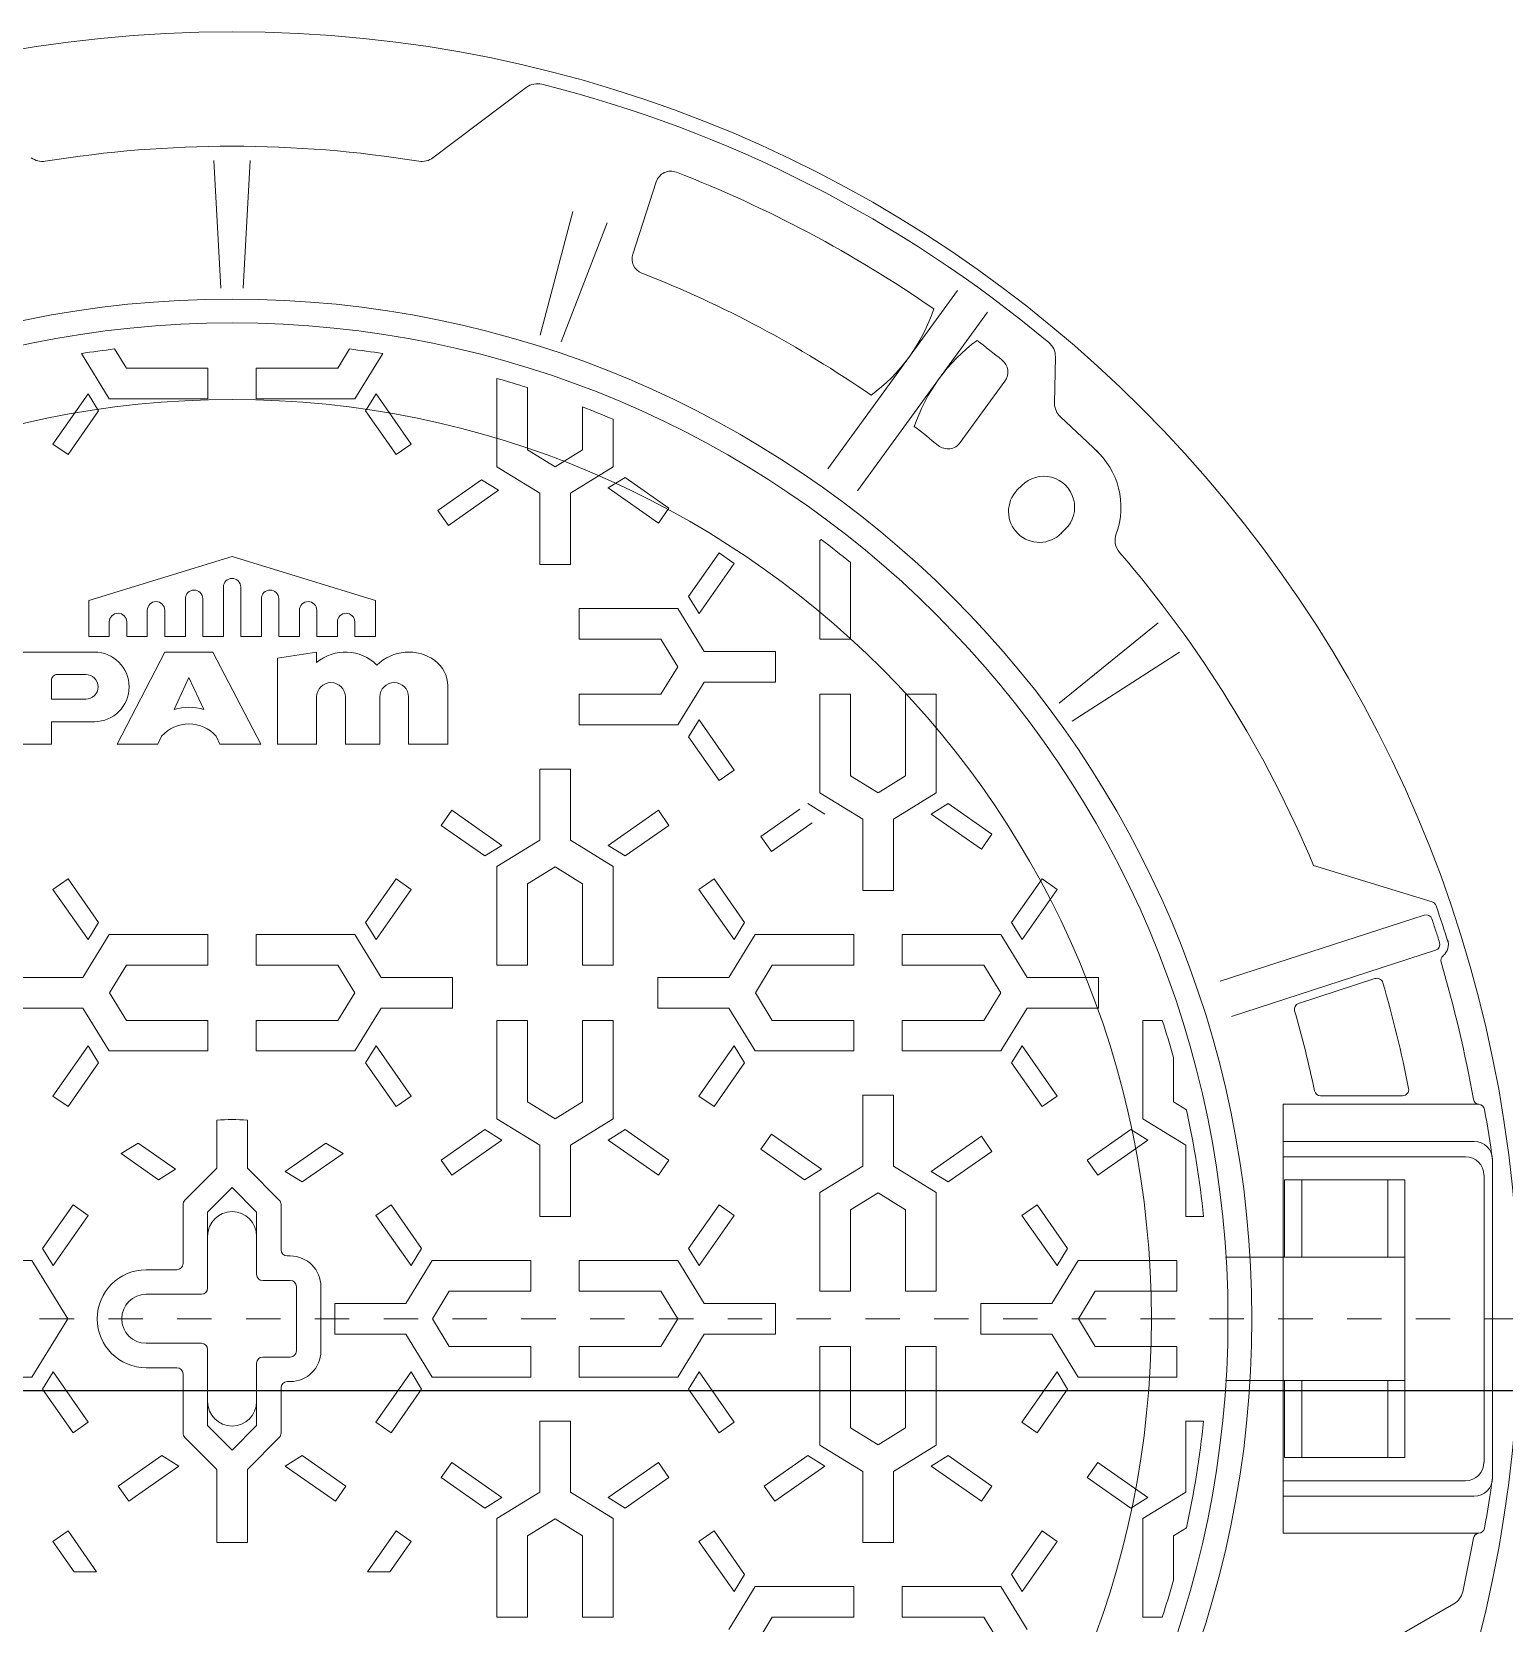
# Model space of a CAD drawing. Header units: millimetres. Extents: x 100 to 940, y 100 to 694.
# Drawn here: x 301.705 to 305.984, y 499.737 to 504.362 of the extents above; entities that cross this region are included whole.
import ezdxf

# ---------------------------------------------------------------- set-up
doc = ezdxf.new("R2010")
doc.units = ezdxf.units.MM
doc.linetypes.add('SGC_DASHDOT', pattern=[1, 0.5, -0.25, 0, -0.25])
doc.layers.add('SGC-Conexoes (Linhas Externas)', color=6, linetype='Continuous', lineweight=9)
doc.layers.add('SGC-EIXOS', color=9, linetype='SGC_DASHDOT', lineweight=9)

# ---------------------------------------------------------------- blocks, each defined once
blk = doc.blocks.new('BB-1-LC01-N0-D0-S0', base_point=(-177731.04, -35526.77))
at = {"layer": 'SGC-Conexoes (Linhas Externas)'}
for p, q in [((-177665.47, -35147.85), (-177635.02, -35124.91)), ((-177734.68, -35190.38), (-177736.97, -35148.79)), ((-177734.68, -35190.38), (-177736.97, -35148.79)), ((-177727.4, -35190.38), (-177725.1, -35148.79)), ((-177727.4, -35190.38), (-177725.1, -35148.79)), ((-177600.26, -35179.3), (-177592.6, -35155.71)), ((-177630.55, -35205.72), (-177619.88, -35165.46)), ((-177623.63, -35207.97), (-177608.59, -35169.12)), ((-177494.32, -35191.15), (-177536.67, -35249.44)), ((-177484.54, -35198.25), (-177526.89, -35256.54)), ((-177769.41, -35210.27), (-177765.54, -35216.57)), ((-177692.67, -35210.27), (-177696.54, -35216.57)), ((-177780.22, -35211.77), (-177771.13, -35226.57)), ((-177681.85, -35211.77), (-177690.94, -35226.57)), ((-177462.63, -35227.94), (-177462.36, -35212.88)), ((-177738.94, -35216.57), (-177765.54, -35216.57)), ((-177738.94, -35226.57), (-177738.94, -35216.57)), ((-177738.94, -35216.57), (-177738.94, -35218.07)), ((-177723.14, -35216.57), (-177696.54, -35216.57)), ((-177723.14, -35226.57), (-177723.14, -35216.57)), ((-177723.14, -35216.57), (-177723.14, -35218.07)), ((-177644.64, -35219.88), (-177644.64, -35248.76)), ((-177493.4, -35240.8), (-177478.82, -35220.74)), ((-177778.01, -35224.92), (-177789.48, -35241.3)), ((-177778.01, -35224.92), (-177774.58, -35230.49)), ((-177738.94, -35226.57), (-177738.94, -35221.57)), ((-177738.94, -35226.57), (-177738.94, -35225.07)), ((-177723.14, -35226.57), (-177723.14, -35221.57)), ((-177723.14, -35226.57), (-177723.14, -35225.07)), ((-177684.06, -35224.92), (-177687.49, -35230.49)), ((-177684.06, -35224.92), (-177672.59, -35241.3)), ((-177634.64, -35222.88), (-177634.64, -35243.17)), ((-177774.58, -35230.49), (-177784.56, -35244.74)), ((-177738.94, -35226.57), (-177771.13, -35226.57)), ((-177738.94, -35226.57), (-177738.94, -35226.57)), ((-177723.14, -35226.57), (-177690.94, -35226.57)), ((-177723.14, -35226.57), (-177723.14, -35226.57)), ((-177687.49, -35230.49), (-177677.51, -35244.74)), ((-177616.64, -35229.18), (-177616.64, -35241.26)), ((-177616.64, -35229.18), (-177616.64, -35243.17)), ((-177606.64, -35233.22), (-177606.64, -35248.76)), ((-177448.35, -35244.08), (-177460.72, -35232.45)), ((-177789.48, -35241.3), (-177784.56, -35244.74)), ((-177672.59, -35241.3), (-177677.51, -35244.74)), ((-177625.64, -35248.7), (-177634.64, -35243.17)), ((-177625.64, -35248.7), (-177616.64, -35243.17)), ((-177630.64, -35257.36), (-177644.64, -35248.76)), ((-177620.64, -35257.36), (-177606.64, -35248.76)), ((-177649.64, -35252.97), (-177663.89, -35262.94)), ((-177644.07, -35256.39), (-177660.45, -35267.86)), ((-177644.07, -35256.39), (-177649.64, -35252.97)), ((-177644.07, -35256.39), (-177649.64, -35252.97)), ((-177608.28, -35255.64), (-177602.71, -35252.21)), ((-177608.28, -35255.64), (-177591.9, -35267.11)), ((-177602.71, -35252.21), (-177588.46, -35262.19)), ((-177474.79, -35256.28), (-177473.37, -35254.86)), ((-177630.64, -35280.57), (-177630.64, -35257.36)), ((-177620.64, -35280.57), (-177620.64, -35257.36)), ((-177591.9, -35267.11), (-177588.46, -35262.19)), ((-177663.89, -35262.94), (-177660.45, -35267.86)), ((-177538.74, -35272.47), (-177539.24, -35272.77)), ((-177460.55, -35270.52), (-177459.13, -35269.1)), ((-177582.09, -35291.04), (-177572.11, -35276.79)), ((-177567.19, -35280.23), (-177572.11, -35276.79)), ((-177539.24, -35304.97), (-177539.24, -35272.77)), ((-177630.64, -35280.57), (-177620.64, -35280.57)), ((-177625.64, -35280.57), (-177630.64, -35280.57)), ((-177625.64, -35280.57), (-177620.64, -35280.57)), ((-177620.64, -35280.57), (-177622.14, -35280.57)), ((-177620.64, -35280.57), (-177622.14, -35280.57)), ((-177578.66, -35296.61), (-177567.19, -35280.23)), ((-177529.24, -35304.97), (-177529.24, -35279.95)), ((-177529.24, -35304.97), (-177529.24, -35280.27)), ((-177578.66, -35296.61), (-177582.09, -35291.04)), ((-177617.74, -35294.97), (-177585.54, -35294.97)), ((-177617.74, -35304.97), (-177617.74, -35294.97)), ((-177617.74, -35299.97), (-177617.74, -35296.47)), ((-177576.94, -35308.97), (-177585.54, -35294.97)), ((-177617.74, -35299.97), (-177617.74, -35300.55)), ((-177617.74, -35299.97), (-177617.74, -35300.55)), ((-177617.74, -35299.97), (-177617.74, -35300.55)), ((-177461.17, -35325.9), (-177428.87, -35299.6)), ((-177617.74, -35304.97), (-177591.14, -35304.97)), ((-177609.32, -35304.97), (-177593.04, -35304.97)), ((-177585.61, -35313.97), (-177591.14, -35304.97)), ((-177553.74, -35308.97), (-177576.94, -35308.97)), ((-177553.74, -35318.97), (-177553.74, -35308.97)), ((-177553.74, -35313.97), (-177553.74, -35308.97)), ((-177553.74, -35308.97), (-177553.74, -35310.47)), ((-177553.74, -35308.97), (-177553.74, -35310.47)), ((-177529.24, -35304.97), (-177539.24, -35304.97)), ((-177539.24, -35304.97), (-177539.24, -35304.97)), ((-177539.24, -35304.97), (-177539.24, -35304.97)), ((-177539.24, -35304.97), (-177537.74, -35304.97)), ((-177534.24, -35304.97), (-177537.74, -35304.97)), ((-177534.24, -35304.97), (-177529.24, -35304.97)), ((-177534.24, -35304.97), (-177531.74, -35304.97)), ((-177534.24, -35304.97), (-177530.74, -35304.97)), ((-177529.24, -35304.97), (-177531.74, -35304.97)), ((-177529.24, -35304.97), (-177530.49, -35304.97)), ((-177585.61, -35313.97), (-177591.14, -35322.97)), ((-177553.74, -35313.97), (-177553.74, -35318.97)), ((-177456.89, -35331.79), (-177421.9, -35309.2)), ((-177576.94, -35318.97), (-177585.54, -35332.97)), ((-177553.74, -35318.97), (-177576.94, -35318.97)), ((-177553.74, -35318.97), (-177553.74, -35317.47)), ((-177553.74, -35318.97), (-177553.74, -35318.97)), ((-177617.74, -35322.97), (-177591.14, -35322.97)), ((-177617.74, -35322.97), (-177617.74, -35332.97)), ((-177617.74, -35325.26), (-177617.74, -35322.97)), ((-177539.24, -35322.97), (-177539.24, -35355.16)), ((-177539.24, -35322.97), (-177529.24, -35322.97)), ((-177539.24, -35322.97), (-177534.24, -35322.97)), ((-177539.24, -35322.97), (-177539.24, -35322.97)), ((-177539.24, -35322.97), (-177537.74, -35322.97)), ((-177529.24, -35322.97), (-177530.74, -35322.97)), ((-177529.24, -35322.97), (-177529.24, -35349.57)), ((-177511.24, -35322.97), (-177511.24, -35349.57)), ((-177511.24, -35322.97), (-177511.24, -35347.66)), ((-177511.24, -35322.97), (-177509.99, -35322.97)), ((-177511.24, -35322.97), (-177508.74, -35322.97)), ((-177506.24, -35322.97), (-177511.24, -35322.97)), ((-177511.24, -35322.97), (-177501.24, -35322.97)), ((-177506.24, -35322.97), (-177509.74, -35322.97)), ((-177506.24, -35322.97), (-177508.74, -35322.97)), ((-177506.24, -35322.97), (-177502.74, -35322.97)), ((-177501.24, -35322.97), (-177502.74, -35322.97)), ((-177501.24, -35322.97), (-177501.24, -35355.16)), ((-177501.24, -35322.97), (-177501.24, -35322.97)), ((-177501.24, -35322.97), (-177501.24, -35322.97)), ((-177617.74, -35332.97), (-177585.54, -35332.97)), ((-177578.66, -35331.32), (-177582.09, -35336.89)), ((-177578.66, -35331.32), (-177567.19, -35347.7)), ((-177582.09, -35336.89), (-177572.11, -35351.14)), ((-177630.64, -35347.37), (-177630.64, -35370.57)), ((-177630.64, -35347.37), (-177629.14, -35347.37)), ((-177630.64, -35347.37), (-177629.14, -35347.37)), ((-177625.64, -35347.37), (-177630.64, -35347.37)), ((-177620.64, -35347.37), (-177630.64, -35347.37)), ((-177625.64, -35347.37), (-177620.64, -35347.37)), ((-177620.64, -35347.37), (-177622.14, -35347.37)), ((-177620.64, -35347.37), (-177620.64, -35370.57)), ((-177620.64, -35347.37), (-177620.64, -35347.37)), ((-177567.19, -35347.7), (-177572.11, -35351.14)), ((-177520.24, -35355.1), (-177529.24, -35349.57)), ((-177520.24, -35355.1), (-177511.24, -35349.57)), ((-177525.24, -35363.76), (-177539.24, -35355.16)), ((-177515.24, -35363.76), (-177501.24, -35355.16)), ((-177659.37, -35360.82), (-177662.81, -35365.74)), ((-177642.99, -35372.29), (-177659.37, -35360.82)), ((-177608.28, -35372.29), (-177591.9, -35360.82)), ((-177591.9, -35360.82), (-177588.46, -35365.74)), ((-177545.75, -35360.42), (-177558.49, -35369.34)), ((-177537.59, -35362.04), (-177543.16, -35358.61)), ((-177502.88, -35362.04), (-177497.31, -35358.61)), ((-177497.31, -35358.61), (-177483.06, -35368.59)), ((-177648.56, -35375.72), (-177662.81, -35365.74)), ((-177602.71, -35375.72), (-177588.46, -35365.74)), ((-177541.77, -35364.96), (-177555.05, -35374.26)), ((-177525.24, -35386.97), (-177525.24, -35363.76)), ((-177515.24, -35386.97), (-177515.24, -35363.76)), ((-177502.88, -35362.04), (-177486.5, -35373.51)), ((-177630.64, -35370.57), (-177644.64, -35379.17)), ((-177620.64, -35370.57), (-177606.64, -35379.17)), ((-177555.05, -35374.26), (-177558.49, -35369.34)), ((-177486.5, -35373.51), (-177483.06, -35368.59)), ((-177642.99, -35372.29), (-177648.56, -35375.72)), ((-177608.28, -35372.29), (-177602.71, -35375.72)), ((-177644.64, -35411.37), (-177644.64, -35379.17)), ((-177625.64, -35379.24), (-177634.64, -35384.77)), ((-177625.64, -35379.24), (-177616.64, -35384.77)), ((-177606.64, -35411.37), (-177606.64, -35379.17)), ((-177339.46, -35390.7), (-177378.11, -35378.89)), ((-177789.48, -35386.63), (-177784.56, -35383.19)), ((-177778.01, -35403.01), (-177789.48, -35386.63)), ((-177774.58, -35397.44), (-177784.56, -35383.19)), ((-177687.49, -35397.44), (-177677.51, -35383.19)), ((-177684.06, -35403.01), (-177672.59, -35386.63)), ((-177672.59, -35386.63), (-177677.51, -35383.19)), ((-177634.64, -35411.37), (-177634.64, -35384.77)), ((-177634.64, -35411.37), (-177634.64, -35386.67)), ((-177616.64, -35411.37), (-177616.64, -35384.77)), ((-177578.68, -35386.63), (-177573.76, -35383.19)), ((-177567.21, -35403.01), (-177578.68, -35386.63)), ((-177563.78, -35397.44), (-177573.76, -35383.19)), ((-177525.24, -35386.97), (-177515.24, -35386.97)), ((-177520.24, -35386.97), (-177515.24, -35386.97)), ((-177515.24, -35386.97), (-177516.74, -35386.97)), ((-177515.24, -35386.97), (-177516.74, -35386.97)), ((-177476.69, -35397.44), (-177466.71, -35383.19)), ((-177473.26, -35403.01), (-177461.79, -35386.63)), ((-177461.79, -35386.63), (-177466.71, -35383.19)), ((-177342.04, -35395), (-177408.58, -35416.62)), ((-177779.73, -35415.37), (-177771.13, -35401.37)), ((-177778.01, -35403.01), (-177774.58, -35397.44)), ((-177738.94, -35401.37), (-177771.13, -35401.37)), ((-177738.94, -35411.37), (-177738.94, -35401.37)), ((-177738.94, -35401.37), (-177738.94, -35401.37)), ((-177738.94, -35401.37), (-177738.94, -35401.37)), ((-177738.94, -35401.37), (-177738.94, -35402.87)), ((-177723.14, -35401.37), (-177690.94, -35401.37)), ((-177723.14, -35401.37), (-177723.14, -35402.87)), ((-177723.14, -35401.37), (-177723.14, -35401.37)), ((-177723.14, -35401.37), (-177723.14, -35401.37)), ((-177723.14, -35411.37), (-177723.14, -35401.37)), ((-177682.34, -35415.37), (-177690.94, -35401.37)), ((-177684.06, -35403.01), (-177687.49, -35397.44)), ((-177568.93, -35415.37), (-177560.33, -35401.37)), ((-177567.21, -35403.01), (-177563.78, -35397.44)), ((-177528.14, -35401.37), (-177560.33, -35401.37)), ((-177528.14, -35411.37), (-177528.14, -35401.37)), ((-177528.14, -35401.37), (-177528.14, -35401.37)), ((-177528.14, -35401.37), (-177528.14, -35401.37)), ((-177528.14, -35401.37), (-177528.14, -35402.87)), ((-177512.34, -35401.37), (-177480.14, -35401.37)), ((-177512.34, -35401.37), (-177512.34, -35402.87)), ((-177512.34, -35401.37), (-177512.34, -35401.37)), ((-177512.34, -35401.37), (-177512.34, -35401.37)), ((-177512.34, -35411.37), (-177512.34, -35401.37)), ((-177471.54, -35415.37), (-177480.14, -35401.37)), ((-177473.26, -35403.01), (-177476.69, -35397.44)), ((-177738.94, -35406.37), (-177738.94, -35402.87)), ((-177738.94, -35406.37), (-177738.94, -35409.87)), ((-177738.94, -35406.37), (-177738.94, -35408.87)), ((-177738.94, -35406.37), (-177738.94, -35411.37)), ((-177723.14, -35406.37), (-177723.14, -35402.87)), ((-177723.14, -35406.37), (-177723.14, -35411.37)), ((-177723.14, -35406.37), (-177723.14, -35408.87)), ((-177723.14, -35406.37), (-177723.14, -35409.87)), ((-177528.14, -35406.37), (-177528.14, -35402.87)), ((-177528.14, -35406.37), (-177528.14, -35407.31)), ((-177528.14, -35406.37), (-177528.14, -35407.31)), ((-177528.14, -35406.37), (-177528.14, -35407.31)), ((-177512.34, -35406.37), (-177512.34, -35402.87)), ((-177512.34, -35406.37), (-177512.34, -35411.37)), ((-177512.34, -35406.37), (-177512.34, -35408.87)), ((-177512.34, -35406.37), (-177512.34, -35409.87)), ((-177338.3, -35406.49), (-177404.95, -35428.14)), ((-177771.07, -35420.37), (-177765.54, -35411.37)), ((-177738.94, -35411.37), (-177765.54, -35411.37)), ((-177738.94, -35411.37), (-177763.63, -35411.37)), ((-177738.94, -35411.37), (-177738.94, -35408.87)), ((-177738.94, -35411.37), (-177738.94, -35410.12)), ((-177723.14, -35411.37), (-177723.14, -35408.87)), ((-177723.14, -35411.37), (-177723.14, -35410.12)), ((-177723.14, -35411.37), (-177698.44, -35411.37)), ((-177723.14, -35411.37), (-177696.54, -35411.37)), ((-177691.01, -35420.37), (-177696.54, -35411.37)), ((-177634.64, -35411.37), (-177644.64, -35411.37)), ((-177644.64, -35411.37), (-177644.64, -35411.37)), ((-177644.64, -35411.37), (-177644.64, -35411.37)), ((-177644.64, -35411.37), (-177643.14, -35411.37)), ((-177639.64, -35411.37), (-177643.14, -35411.37)), ((-177639.64, -35411.37), (-177634.64, -35411.37)), ((-177639.64, -35411.37), (-177637.14, -35411.37)), ((-177639.64, -35411.37), (-177636.14, -35411.37)), ((-177634.64, -35411.37), (-177637.14, -35411.37)), ((-177634.64, -35411.37), (-177635.89, -35411.37)), ((-177606.64, -35411.37), (-177616.64, -35411.37)), ((-177616.64, -35411.37), (-177615.14, -35411.37)), ((-177606.64, -35411.37), (-177611.64, -35411.37)), ((-177560.27, -35420.37), (-177554.74, -35411.37)), ((-177535.16, -35411.37), (-177554.74, -35411.37)), ((-177528.14, -35411.37), (-177552.83, -35411.37)), ((-177512.34, -35411.37), (-177512.34, -35408.87)), ((-177512.34, -35411.37), (-177512.34, -35410.12)), ((-177512.34, -35411.37), (-177485.74, -35411.37)), ((-177512.34, -35411.37), (-177487.64, -35411.37)), ((-177480.21, -35420.37), (-177485.74, -35411.37)), ((-177802.94, -35415.37), (-177779.73, -35415.37)), ((-177659.14, -35415.37), (-177682.34, -35415.37)), ((-177659.14, -35415.37), (-177659.14, -35416.87)), ((-177659.14, -35415.37), (-177659.14, -35416.87)), ((-177659.14, -35420.37), (-177659.14, -35415.37)), ((-177592.14, -35415.37), (-177568.93, -35415.37)), ((-177592.14, -35420.37), (-177592.14, -35415.37)), ((-177592.14, -35415.37), (-177592.14, -35416.87)), ((-177592.14, -35415.37), (-177592.14, -35416.87)), ((-177448.34, -35415.37), (-177471.54, -35415.37)), ((-177448.34, -35415.37), (-177448.34, -35416.87)), ((-177448.34, -35415.37), (-177448.34, -35416.87)), ((-177448.34, -35420.37), (-177448.34, -35415.37)), ((-177382.98, -35423.84), (-177358.07, -35415.75)), ((-177771.07, -35420.37), (-177765.54, -35429.37)), ((-177691.01, -35420.37), (-177696.54, -35429.37)), ((-177659.14, -35420.37), (-177659.14, -35425.37)), ((-177592.14, -35420.37), (-177592.14, -35425.37)), ((-177560.27, -35420.37), (-177554.74, -35429.37)), ((-177480.21, -35420.37), (-177485.74, -35429.37)), ((-177448.34, -35420.37), (-177448.34, -35425.37)), ((-177802.94, -35425.37), (-177779.73, -35425.37)), ((-177779.73, -35425.37), (-177771.13, -35439.37)), ((-177682.34, -35425.37), (-177690.94, -35439.37)), ((-177659.14, -35425.37), (-177682.34, -35425.37)), ((-177659.14, -35425.37), (-177659.14, -35423.87)), ((-177659.14, -35425.37), (-177659.14, -35425.37)), ((-177592.14, -35425.37), (-177592.14, -35423.87)), ((-177592.14, -35425.37), (-177568.93, -35425.37)), ((-177592.14, -35425.37), (-177592.14, -35425.37)), ((-177568.93, -35425.37), (-177560.33, -35439.37)), ((-177471.54, -35425.37), (-177480.14, -35439.37)), ((-177448.34, -35425.37), (-177471.54, -35425.37)), ((-177448.34, -35425.37), (-177448.34, -35423.87)), ((-177448.34, -35425.37), (-177448.34, -35425.37)), ((-177738.94, -35429.37), (-177765.54, -35429.37)), ((-177738.94, -35429.37), (-177738.94, -35430.87)), ((-177738.94, -35439.37), (-177738.94, -35429.37)), ((-177723.14, -35429.37), (-177696.54, -35429.37)), ((-177723.14, -35439.37), (-177723.14, -35429.37)), ((-177723.14, -35429.37), (-177723.14, -35430.87)), ((-177644.64, -35429.37), (-177644.64, -35461.56)), ((-177634.64, -35429.37), (-177644.64, -35429.37)), ((-177644.64, -35429.37), (-177644.64, -35429.37)), ((-177644.64, -35429.37), (-177644.64, -35429.37)), ((-177644.64, -35429.37), (-177643.14, -35429.37)), ((-177639.64, -35429.37), (-177643.14, -35429.37)), ((-177639.64, -35429.37), (-177634.64, -35429.37)), ((-177639.64, -35429.37), (-177637.14, -35429.37)), ((-177639.64, -35429.37), (-177636.14, -35429.37)), ((-177634.64, -35429.37), (-177637.14, -35429.37)), ((-177634.64, -35429.37), (-177635.89, -35429.37)), ((-177634.64, -35429.37), (-177634.64, -35454.06)), ((-177634.64, -35429.37), (-177634.64, -35455.97)), ((-177616.64, -35429.37), (-177616.64, -35455.97)), ((-177606.64, -35429.37), (-177616.64, -35429.37)), ((-177616.64, -35429.37), (-177615.14, -35429.37)), ((-177606.64, -35429.37), (-177611.64, -35429.37)), ((-177606.64, -35429.37), (-177608.14, -35429.37)), ((-177606.64, -35429.37), (-177606.64, -35461.56)), ((-177606.64, -35429.37), (-177606.64, -35429.37)), ((-177528.14, -35429.37), (-177554.74, -35429.37)), ((-177528.14, -35439.37), (-177528.14, -35429.37)), ((-177528.14, -35429.37), (-177528.14, -35430.87)), ((-177512.34, -35429.37), (-177485.74, -35429.37)), ((-177512.34, -35429.37), (-177512.34, -35430.87)), ((-177512.34, -35439.37), (-177512.34, -35429.37)), ((-177433.84, -35429.37), (-177433.84, -35461.56)), ((-177433.84, -35429.37), (-177428.84, -35429.37)), ((-177433.84, -35429.37), (-177432.34, -35429.37)), ((-177433.84, -35429.37), (-177433.84, -35429.37)), ((-177433.84, -35429.37), (-177427.46, -35429.37)), ((-177778.01, -35437.72), (-177789.48, -35454.1)), ((-177778.01, -35437.72), (-177774.58, -35443.29)), ((-177738.94, -35439.37), (-177738.94, -35434.37)), ((-177738.94, -35439.37), (-177738.94, -35437.87)), ((-177723.14, -35439.37), (-177723.14, -35434.37)), ((-177723.14, -35439.37), (-177723.14, -35437.87)), ((-177684.06, -35437.72), (-177687.49, -35443.29)), ((-177684.06, -35437.72), (-177672.59, -35454.1)), ((-177567.21, -35437.72), (-177578.68, -35454.1)), ((-177567.21, -35437.72), (-177563.78, -35443.29)), ((-177528.14, -35439.37), (-177528.14, -35434.37)), ((-177528.14, -35439.37), (-177528.14, -35437.87)), ((-177512.34, -35439.37), (-177512.34, -35434.37)), ((-177512.34, -35439.37), (-177512.34, -35437.87)), ((-177473.26, -35437.72), (-177476.69, -35443.29)), ((-177473.26, -35437.72), (-177461.79, -35454.1)), ((-177774.58, -35443.29), (-177784.56, -35457.54)), ((-177738.94, -35439.37), (-177771.13, -35439.37)), ((-177738.94, -35439.37), (-177738.94, -35439.37)), ((-177723.14, -35439.37), (-177690.94, -35439.37)), ((-177723.14, -35439.37), (-177723.14, -35439.37)), ((-177687.49, -35443.29), (-177677.51, -35457.54)), ((-177563.78, -35443.29), (-177573.76, -35457.54)), ((-177528.14, -35439.37), (-177560.33, -35439.37)), ((-177528.14, -35439.37), (-177528.14, -35439.37)), ((-177512.34, -35439.37), (-177480.14, -35439.37)), ((-177512.34, -35439.37), (-177512.34, -35439.37)), ((-177476.69, -35443.29), (-177466.71, -35457.54)), ((-177423.84, -35441.5), (-177423.84, -35455.97)), ((-177789.48, -35454.1), (-177784.56, -35457.54)), ((-177672.59, -35454.1), (-177677.51, -35457.54)), ((-177578.68, -35454.1), (-177573.76, -35457.54)), ((-177525.24, -35453.77), (-177525.24, -35476.97)), ((-177520.24, -35453.77), (-177525.24, -35453.77)), ((-177525.24, -35453.77), (-177515.24, -35453.77)), ((-177520.24, -35453.77), (-177515.24, -35453.77)), ((-177515.24, -35453.77), (-177516.74, -35453.77)), ((-177515.24, -35453.77), (-177516.74, -35453.77)), ((-177515.24, -35453.77), (-177515.24, -35476.97)), ((-177461.79, -35454.1), (-177466.71, -35457.54)), ((-177375.81, -35453.99), (-177349.09, -35453.99)), ((-177625.64, -35461.5), (-177634.64, -35455.97)), ((-177625.64, -35461.5), (-177616.64, -35455.97)), ((-177419.6, -35458.57), (-177423.84, -35455.97)), ((-177388.09, -35456.78), (-177324.22, -35456.78)), ((-177388.09, -35596.75), (-177388.09, -35456.78)), ((-177736.04, -35461.96), (-177736.04, -35477.62)), ((-177726.04, -35461.96), (-177726.04, -35477.62)), ((-177630.64, -35470.16), (-177644.64, -35461.56)), ((-177620.64, -35470.16), (-177606.64, -35461.56)), ((-177419.84, -35470.16), (-177433.84, -35461.56)), ((-177767.27, -35472.8), (-177761.64, -35469.42)), ((-177749.47, -35477.94), (-177761.64, -35469.42)), ((-177713.68, -35478.69), (-177700.44, -35469.42)), ((-177700.44, -35469.42), (-177694.8, -35472.8)), ((-177648.56, -35465.01), (-177662.81, -35474.99)), ((-177642.99, -35468.44), (-177659.37, -35479.91)), ((-177642.99, -35468.44), (-177648.56, -35465.01)), ((-177608.28, -35468.44), (-177602.71, -35465.01)), ((-177608.28, -35468.44), (-177591.9, -35479.91)), ((-177602.71, -35465.01), (-177588.46, -35474.99)), ((-177555.05, -35466.47), (-177558.49, -35471.39)), ((-177538.67, -35477.94), (-177555.05, -35466.47)), ((-177502.88, -35478.69), (-177486.5, -35467.22)), ((-177486.5, -35467.22), (-177483.06, -35472.14)), ((-177437.76, -35465.01), (-177452.01, -35474.99)), ((-177432.19, -35468.44), (-177448.57, -35479.91)), ((-177432.19, -35468.44), (-177437.76, -35465.01)), ((-177388.09, -35468.86), (-177325.75, -35468.86)), ((-177755.04, -35481.37), (-177767.27, -35472.8)), ((-177708.11, -35482.12), (-177694.8, -35472.8)), ((-177659.37, -35479.91), (-177662.81, -35474.99)), ((-177630.64, -35493.37), (-177630.64, -35470.16)), ((-177620.64, -35493.37), (-177620.64, -35470.16)), ((-177591.9, -35479.91), (-177588.46, -35474.99)), ((-177544.24, -35481.37), (-177558.49, -35471.39)), ((-177497.31, -35482.12), (-177483.06, -35472.14)), ((-177448.57, -35479.91), (-177452.01, -35474.99)), ((-177419.84, -35493.37), (-177419.84, -35470.16)), ((-177388.09, -35473.9), (-177328.54, -35473.9)), ((-177319.7, -35474.91), (-177319.7, -35526.77)), ((-177749.47, -35477.94), (-177755.04, -35481.37)), ((-177749.47, -35477.94), (-177755.04, -35481.37)), ((-177713.68, -35478.69), (-177708.11, -35482.12)), ((-177538.67, -35477.94), (-177544.24, -35481.37)), ((-177538.67, -35477.94), (-177544.24, -35481.37)), ((-177525.24, -35476.97), (-177539.24, -35485.57)), ((-177515.24, -35476.97), (-177501.24, -35485.57)), ((-177502.88, -35478.69), (-177497.31, -35482.12)), ((-177322.49, -35479.94), (-177322.49, -35526.77)), ((-177539.24, -35517.77), (-177539.24, -35485.57)), ((-177520.24, -35485.64), (-177529.24, -35491.17)), ((-177520.24, -35485.64), (-177511.24, -35491.17)), ((-177501.24, -35517.77), (-177501.24, -35485.57)), ((-177387.57, -35481.45), (-177387.57, -35506.63)), ((-177387.57, -35481.45), (-177348.29, -35481.45)), ((-177381.98, -35481.45), (-177381.98, -35506.63)), ((-177353.88, -35481.45), (-177353.88, -35506.63)), ((-177348.29, -35481.45), (-177348.29, -35526.77)), ((-177792.89, -35503.84), (-177782.91, -35489.59)), ((-177777.99, -35493.03), (-177782.91, -35489.59)), ((-177684.08, -35493.03), (-177679.16, -35489.59)), ((-177669.18, -35503.84), (-177679.16, -35489.59)), ((-177582.09, -35503.84), (-177572.11, -35489.59)), ((-177567.19, -35493.03), (-177572.11, -35489.59)), ((-177473.28, -35493.03), (-177468.36, -35489.59)), ((-177458.38, -35503.84), (-177468.36, -35489.59)), ((-177789.46, -35509.41), (-177777.99, -35493.03)), ((-177672.61, -35509.41), (-177684.08, -35493.03)), ((-177630.64, -35493.37), (-177629.14, -35493.37)), ((-177630.64, -35493.37), (-177629.14, -35493.37)), ((-177620.64, -35493.37), (-177630.64, -35493.37)), ((-177625.64, -35493.37), (-177630.64, -35493.37)), ((-177625.64, -35493.37), (-177620.64, -35493.37)), ((-177620.64, -35493.37), (-177622.14, -35493.37)), ((-177620.64, -35493.37), (-177620.64, -35493.37)), ((-177578.66, -35509.41), (-177567.19, -35493.03)), ((-177529.24, -35517.77), (-177529.24, -35491.17)), ((-177511.24, -35517.77), (-177511.24, -35491.17)), ((-177511.24, -35517.77), (-177511.24, -35493.07)), ((-177461.81, -35509.41), (-177473.28, -35493.03)), ((-177419.84, -35493.37), (-177418.34, -35493.37)), ((-177419.84, -35493.37), (-177419.84, -35493.37)), ((-177414.84, -35493.37), (-177419.84, -35493.37)), ((-177419.84, -35493.37), (-177413.98, -35493.37)), ((-177414.84, -35493.37), (-177413.98, -35493.37)), ((-177789.46, -35509.41), (-177792.89, -35503.84)), ((-177672.61, -35509.41), (-177669.18, -35503.84)), ((-177578.66, -35509.41), (-177582.09, -35503.84)), ((-177461.81, -35509.41), (-177458.38, -35503.84)), ((-177828.54, -35507.77), (-177796.34, -35507.77)), ((-177784.67, -35526.77), (-177796.34, -35507.77)), ((-177674.33, -35521.77), (-177665.73, -35507.77)), ((-177633.54, -35507.77), (-177665.73, -35507.77)), ((-177633.54, -35517.77), (-177633.54, -35507.77)), ((-177633.54, -35507.77), (-177633.54, -35507.77)), ((-177633.54, -35507.77), (-177633.54, -35507.77)), ((-177633.54, -35507.77), (-177633.54, -35509.27)), ((-177633.54, -35512.77), (-177633.54, -35509.27)), ((-177617.74, -35507.77), (-177585.54, -35507.77)), ((-177617.74, -35507.77), (-177617.74, -35507.77)), ((-177617.74, -35507.77), (-177617.74, -35512.77)), ((-177617.74, -35507.77), (-177617.74, -35509.27)), ((-177617.74, -35507.77), (-177617.74, -35517.77)), ((-177576.94, -35521.77), (-177585.54, -35507.77)), ((-177463.53, -35521.77), (-177454.93, -35507.77)), ((-177422.74, -35507.77), (-177454.93, -35507.77)), ((-177422.74, -35507.77), (-177422.74, -35509.27)), ((-177422.74, -35507.77), (-177422.74, -35507.77)), ((-177422.74, -35507.77), (-177422.74, -35507.77)), ((-177422.74, -35517.77), (-177422.74, -35507.77)), ((-177422.74, -35512.77), (-177422.74, -35509.27)), ((-177406.9, -35506.63), (-177348.29, -35506.63)), ((-177633.54, -35512.77), (-177633.54, -35516.27)), ((-177633.54, -35512.77), (-177633.54, -35515.27)), ((-177633.54, -35512.77), (-177633.54, -35517.77)), ((-177633.54, -35517.77), (-177633.54, -35515.27)), ((-177633.54, -35517.77), (-177633.54, -35516.52)), ((-177617.74, -35517.77), (-177617.74, -35516.27)), ((-177422.74, -35512.77), (-177422.74, -35517.77)), ((-177422.74, -35512.77), (-177422.74, -35515.27)), ((-177422.74, -35512.77), (-177422.74, -35516.27)), ((-177422.74, -35517.77), (-177422.74, -35515.27)), ((-177422.74, -35517.77), (-177422.74, -35516.52)), ((-177697.54, -35521.77), (-177674.33, -35521.77)), ((-177697.54, -35531.77), (-177697.54, -35521.77)), ((-177697.54, -35526.77), (-177697.54, -35521.77)), ((-177697.54, -35521.77), (-177697.54, -35523.27)), ((-177697.54, -35521.77), (-177697.54, -35523.27)), ((-177665.67, -35526.77), (-177660.14, -35517.77)), ((-177633.54, -35517.77), (-177660.14, -35517.77)), ((-177633.54, -35517.77), (-177658.23, -35517.77)), ((-177617.74, -35517.77), (-177591.14, -35517.77)), ((-177585.61, -35526.77), (-177591.14, -35517.77)), ((-177553.74, -35521.77), (-177576.94, -35521.77)), ((-177553.74, -35521.77), (-177553.74, -35521.77)), ((-177553.74, -35521.77), (-177553.74, -35523.27)), ((-177553.74, -35521.77), (-177553.74, -35531.77)), ((-177553.74, -35526.77), (-177553.74, -35521.77)), ((-177539.24, -35517.77), (-177529.24, -35517.77)), ((-177539.24, -35517.77), (-177537.74, -35517.77)), ((-177539.24, -35517.77), (-177539.24, -35517.77)), ((-177539.24, -35517.77), (-177534.24, -35517.77)), ((-177529.24, -35517.77), (-177530.74, -35517.77)), ((-177511.24, -35517.77), (-177501.24, -35517.77)), ((-177506.24, -35517.77), (-177511.24, -35517.77)), ((-177511.24, -35517.77), (-177508.74, -35517.77)), ((-177511.24, -35517.77), (-177509.99, -35517.77)), ((-177506.24, -35517.77), (-177509.74, -35517.77)), ((-177506.24, -35517.77), (-177508.74, -35517.77)), ((-177506.24, -35517.77), (-177502.74, -35517.77)), ((-177501.24, -35517.77), (-177502.74, -35517.77)), ((-177501.24, -35517.77), (-177501.24, -35517.77)), ((-177501.24, -35517.77), (-177501.24, -35517.77)), ((-177486.74, -35521.77), (-177463.53, -35521.77)), ((-177486.74, -35521.77), (-177486.74, -35523.27)), ((-177486.74, -35521.77), (-177486.74, -35523.27)), ((-177486.74, -35526.77), (-177486.74, -35521.77)), ((-177454.87, -35526.77), (-177449.34, -35517.77)), ((-177422.74, -35517.77), (-177449.34, -35517.77)), ((-177422.74, -35517.77), (-177447.43, -35517.77)), ((-177784.67, -35526.77), (-177796.34, -35545.77)), ((-177697.54, -35526.77), (-177697.54, -35531.77)), ((-177665.67, -35526.77), (-177660.14, -35535.77)), ((-177585.61, -35526.77), (-177591.14, -35535.77)), ((-177553.74, -35526.77), (-177553.74, -35531.77)), ((-177486.74, -35526.77), (-177486.74, -35531.77)), ((-177454.87, -35526.77), (-177449.34, -35535.77)), ((-177348.29, -35572.08), (-177348.29, -35526.77)), ((-177322.49, -35573.59), (-177322.49, -35526.77)), ((-177319.7, -35578.63), (-177319.7, -35526.77)), ((-177697.54, -35531.77), (-177697.54, -35530.27)), ((-177697.54, -35531.77), (-177674.33, -35531.77)), ((-177697.54, -35531.77), (-177697.54, -35531.77)), ((-177674.33, -35531.77), (-177665.73, -35545.77)), ((-177576.94, -35531.77), (-177585.54, -35545.77)), ((-177553.74, -35531.77), (-177576.94, -35531.77)), ((-177553.74, -35531.77), (-177553.74, -35530.27)), ((-177553.74, -35531.77), (-177553.74, -35530.27)), ((-177486.74, -35531.77), (-177486.74, -35530.27)), ((-177486.74, -35531.77), (-177463.53, -35531.77)), ((-177486.74, -35531.77), (-177486.74, -35531.77)), ((-177463.53, -35531.77), (-177454.93, -35545.77)), ((-177633.54, -35535.77), (-177660.14, -35535.77)), ((-177633.54, -35545.77), (-177633.54, -35535.77)), ((-177633.54, -35535.77), (-177633.54, -35537.27)), ((-177617.74, -35535.77), (-177617.74, -35538.27)), ((-177617.74, -35540.77), (-177617.74, -35535.77)), ((-177617.74, -35535.77), (-177617.74, -35545.77)), ((-177617.74, -35535.77), (-177593.04, -35535.77)), ((-177617.74, -35535.77), (-177591.14, -35535.77)), ((-177617.74, -35535.77), (-177617.74, -35537.02)), ((-177617.74, -35540.77), (-177617.74, -35537.27)), ((-177539.24, -35535.77), (-177539.24, -35567.96)), ((-177529.24, -35535.77), (-177539.24, -35535.77)), ((-177539.24, -35535.77), (-177537.74, -35535.77)), ((-177539.24, -35535.77), (-177539.24, -35535.77)), ((-177539.24, -35535.77), (-177539.24, -35535.77)), ((-177534.24, -35535.77), (-177537.74, -35535.77)), ((-177534.24, -35535.77), (-177529.24, -35535.77)), ((-177534.24, -35535.77), (-177530.74, -35535.77)), ((-177534.24, -35535.77), (-177531.74, -35535.77)), ((-177529.24, -35535.77), (-177531.74, -35535.77)), ((-177529.24, -35535.77), (-177530.49, -35535.77)), ((-177529.24, -35535.77), (-177529.24, -35560.46)), ((-177529.24, -35535.77), (-177529.24, -35562.37)), ((-177511.24, -35535.77), (-177511.24, -35562.37)), ((-177501.24, -35535.77), (-177511.24, -35535.77)), ((-177511.24, -35535.77), (-177509.74, -35535.77)), ((-177501.24, -35535.77), (-177506.24, -35535.77)), ((-177501.24, -35535.77), (-177502.74, -35535.77)), ((-177501.24, -35535.77), (-177501.24, -35567.96)), ((-177501.24, -35535.77), (-177501.24, -35535.77)), ((-177422.74, -35535.77), (-177449.34, -35535.77)), ((-177422.74, -35545.77), (-177422.74, -35535.77)), ((-177422.74, -35535.77), (-177422.74, -35537.27)), ((-177633.54, -35545.77), (-177633.54, -35540.77)), ((-177617.74, -35540.77), (-177617.74, -35538.27)), ((-177617.74, -35540.77), (-177617.74, -35544.27)), ((-177422.74, -35545.77), (-177422.74, -35540.77)), ((-177828.54, -35545.77), (-177796.34, -35545.77)), ((-177789.46, -35544.12), (-177792.89, -35549.69)), ((-177789.46, -35544.12), (-177777.99, -35560.5)), ((-177672.61, -35544.12), (-177684.08, -35560.5)), ((-177672.61, -35544.12), (-177669.18, -35549.69)), ((-177633.54, -35545.77), (-177665.73, -35545.77)), ((-177633.54, -35545.77), (-177633.54, -35544.27)), ((-177633.54, -35545.77), (-177633.54, -35545.77)), ((-177617.74, -35545.77), (-177585.54, -35545.77)), ((-177578.66, -35544.12), (-177582.09, -35549.69)), ((-177578.66, -35544.12), (-177567.19, -35560.5)), ((-177461.81, -35544.12), (-177473.28, -35560.5)), ((-177461.81, -35544.12), (-177458.38, -35549.69)), ((-177422.74, -35545.77), (-177454.93, -35545.77)), ((-177422.74, -35545.77), (-177422.74, -35544.27)), ((-177422.74, -35545.77), (-177422.74, -35545.77)), ((-177406.9, -35546.91), (-177348.29, -35546.91)), ((-177387.57, -35572.08), (-177387.57, -35546.91)), ((-177381.98, -35572.08), (-177381.98, -35546.91)), ((-177353.88, -35572.08), (-177353.88, -35546.91)), ((-177792.89, -35549.69), (-177782.91, -35563.94)), ((-177669.18, -35549.69), (-177679.16, -35563.94)), ((-177582.09, -35549.69), (-177572.11, -35563.94)), ((-177458.38, -35549.69), (-177468.36, -35563.94)), ((-177777.99, -35560.5), (-177782.91, -35563.94)), ((-177684.08, -35560.5), (-177679.16, -35563.94)), ((-177630.64, -35560.17), (-177630.64, -35583.37)), ((-177630.64, -35560.17), (-177629.14, -35560.17)), ((-177630.64, -35560.17), (-177629.14, -35560.17)), ((-177620.64, -35560.17), (-177630.64, -35560.17)), ((-177625.64, -35560.17), (-177630.64, -35560.17)), ((-177625.64, -35560.17), (-177620.64, -35560.17)), ((-177620.64, -35560.17), (-177622.14, -35560.17)), ((-177620.64, -35560.17), (-177620.64, -35583.37)), ((-177620.64, -35560.17), (-177620.64, -35560.17)), ((-177567.19, -35560.5), (-177572.11, -35563.94)), ((-177520.24, -35567.9), (-177529.24, -35562.37)), ((-177520.24, -35567.9), (-177511.24, -35562.37)), ((-177473.28, -35560.5), (-177468.36, -35563.94)), ((-177419.84, -35560.17), (-177419.84, -35583.37)), ((-177419.84, -35560.17), (-177418.34, -35560.17)), ((-177419.84, -35560.17), (-177419.84, -35560.17)), ((-177414.84, -35560.17), (-177419.84, -35560.17)), ((-177419.84, -35560.17), (-177413.98, -35560.17)), ((-177414.84, -35560.17), (-177413.98, -35560.17)), ((-177525.24, -35576.56), (-177539.24, -35567.96)), ((-177515.24, -35576.56), (-177501.24, -35567.96)), ((-177753.96, -35571.41), (-177768.21, -35581.39)), ((-177748.39, -35574.84), (-177753.96, -35571.41)), ((-177713.68, -35574.84), (-177708.11, -35571.41)), ((-177708.11, -35571.41), (-177693.86, -35581.39)), ((-177659.37, -35573.62), (-177662.81, -35578.54)), ((-177642.99, -35585.09), (-177659.37, -35573.62)), ((-177608.28, -35585.09), (-177591.9, -35573.62)), ((-177591.9, -35573.62), (-177588.46, -35578.54)), ((-177543.16, -35571.41), (-177557.41, -35581.39)), ((-177537.59, -35574.84), (-177543.16, -35571.41)), ((-177502.88, -35574.84), (-177497.31, -35571.41)), ((-177497.31, -35571.41), (-177483.06, -35581.39)), ((-177448.57, -35573.62), (-177452.01, -35578.54)), ((-177432.19, -35585.09), (-177448.57, -35573.62)), ((-177387.57, -35572.08), (-177348.29, -35572.08)), ((-177748.39, -35574.84), (-177764.77, -35586.31)), ((-177736.04, -35599.77), (-177736.04, -35575.91)), ((-177726.04, -35599.77), (-177726.04, -35575.91)), ((-177713.68, -35574.84), (-177697.3, -35586.31)), ((-177648.56, -35588.52), (-177662.81, -35578.54)), ((-177602.71, -35588.52), (-177588.46, -35578.54)), ((-177537.59, -35574.84), (-177553.97, -35586.31)), ((-177525.24, -35599.77), (-177525.24, -35576.56)), ((-177515.24, -35599.77), (-177515.24, -35576.56)), ((-177502.88, -35574.84), (-177486.5, -35586.31)), ((-177437.76, -35588.52), (-177452.01, -35578.54)), ((-177764.77, -35586.31), (-177768.21, -35581.39)), ((-177697.3, -35586.31), (-177693.86, -35581.39)), ((-177630.64, -35583.37), (-177644.64, -35591.97)), ((-177620.64, -35583.37), (-177606.64, -35591.97)), ((-177553.97, -35586.31), (-177557.41, -35581.39)), ((-177486.5, -35586.31), (-177483.06, -35581.39)), ((-177419.84, -35583.37), (-177433.84, -35591.97)), ((-177388.09, -35579.63), (-177328.54, -35579.63)), ((-177642.99, -35585.09), (-177648.56, -35588.52)), ((-177608.28, -35585.09), (-177602.71, -35588.52)), ((-177432.19, -35585.09), (-177437.76, -35588.52)), ((-177388.09, -35584.67), (-177325.75, -35584.67)), ((-177644.64, -35624.17), (-177644.64, -35591.97)), ((-177625.64, -35592.04), (-177634.64, -35597.57)), ((-177625.64, -35592.04), (-177616.64, -35597.57)), ((-177606.64, -35624.17), (-177606.64, -35591.97)), ((-177433.84, -35624.17), (-177433.84, -35591.97)), ((-177789.48, -35599.43), (-177784.56, -35595.99)), ((-177782.55, -35609.32), (-177789.48, -35599.43)), ((-177775.23, -35609.32), (-177784.56, -35595.99)), ((-177726.04, -35599.77), (-177736.04, -35599.77)), ((-177731.04, -35599.77), (-177736.04, -35599.77)), ((-177736.04, -35599.77), (-177734.54, -35599.77)), ((-177736.04, -35599.77), (-177734.54, -35599.77)), ((-177731.04, -35599.77), (-177726.04, -35599.77)), ((-177726.04, -35599.77), (-177727.54, -35599.77)), ((-177726.04, -35599.77), (-177726.04, -35599.77)), ((-177686.84, -35609.32), (-177677.51, -35595.99)), ((-177679.52, -35609.32), (-177672.59, -35599.43)), ((-177672.59, -35599.43), (-177677.51, -35595.99)), ((-177634.64, -35624.17), (-177634.64, -35597.57)), ((-177634.64, -35624.17), (-177634.64, -35599.47)), ((-177616.64, -35624.17), (-177616.64, -35597.57)), ((-177578.68, -35599.43), (-177573.76, -35595.99)), ((-177567.21, -35615.81), (-177578.68, -35599.43)), ((-177563.78, -35610.24), (-177573.76, -35595.99)), ((-177525.24, -35599.77), (-177523.74, -35599.77)), ((-177525.24, -35599.77), (-177523.74, -35599.77)), ((-177520.24, -35599.77), (-177525.24, -35599.77)), ((-177515.24, -35599.77), (-177525.24, -35599.77)), ((-177520.24, -35599.77), (-177515.24, -35599.77)), ((-177515.24, -35599.77), (-177516.74, -35599.77)), ((-177515.24, -35599.77), (-177515.24, -35599.77)), ((-177476.69, -35610.24), (-177466.71, -35595.99)), ((-177473.26, -35615.81), (-177461.79, -35599.43)), ((-177461.79, -35599.43), (-177466.71, -35595.99)), ((-177419.6, -35594.96), (-177423.84, -35597.57)), ((-177423.84, -35612.03), (-177423.84, -35597.57)), ((-177388.09, -35596.75), (-177324.22, -35596.75)), ((-177567.21, -35615.81), (-177563.78, -35610.24)), ((-177567.21, -35615.81), (-177563.78, -35610.24)), ((-177473.26, -35615.81), (-177476.69, -35610.24)), ((-177568.93, -35628.17), (-177560.33, -35614.17)), ((-177528.14, -35614.17), (-177560.33, -35614.17)), ((-177528.14, -35614.17), (-177528.14, -35615.67)), ((-177528.14, -35614.17), (-177528.14, -35614.17)), ((-177528.14, -35614.17), (-177528.14, -35619.17)), ((-177528.14, -35614.17), (-177528.14, -35624.17)), ((-177512.34, -35614.17), (-177480.14, -35614.17)), ((-177512.34, -35614.17), (-177512.34, -35624.17)), ((-177512.34, -35614.17), (-177512.34, -35619.17)), ((-177512.34, -35614.17), (-177512.34, -35614.17)), ((-177512.34, -35614.17), (-177512.34, -35615.67)), ((-177471.54, -35628.17), (-177480.14, -35614.17)), ((-177365.11, -35638.69), (-177332.32, -35619.76)), ((-177634.64, -35624.17), (-177644.64, -35624.17)), ((-177644.64, -35624.17), (-177644.64, -35624.17)), ((-177644.64, -35624.17), (-177644.64, -35624.17)), ((-177644.64, -35624.17), (-177643.14, -35624.17)), ((-177639.64, -35624.17), (-177643.14, -35624.17)), ((-177639.64, -35624.17), (-177634.64, -35624.17)), ((-177639.64, -35624.17), (-177637.14, -35624.17)), ((-177639.64, -35624.17), (-177636.14, -35624.17)), ((-177634.64, -35624.17), (-177637.14, -35624.17)), ((-177634.64, -35624.17), (-177635.89, -35624.17)), ((-177606.64, -35624.17), (-177616.64, -35624.17)), ((-177616.64, -35624.17), (-177615.14, -35624.17)), ((-177606.64, -35624.17), (-177611.64, -35624.17)), ((-177606.64, -35624.17), (-177608.14, -35624.17)), ((-177606.64, -35624.17), (-177606.64, -35624.17)), ((-177560.27, -35633.17), (-177554.74, -35624.17)), ((-177528.14, -35624.17), (-177554.74, -35624.17)), ((-177528.14, -35624.17), (-177528.14, -35622.67)), ((-177512.34, -35624.17), (-177512.34, -35622.67)), ((-177512.34, -35624.17), (-177485.74, -35624.17)), ((-177480.21, -35633.17), (-177485.74, -35624.17)), ((-177433.84, -35624.17), (-177428.84, -35624.17)), ((-177433.84, -35624.17), (-177432.34, -35624.17)), ((-177433.84, -35624.17), (-177433.84, -35624.17)), ((-177433.84, -35624.17), (-177427.46, -35624.17))]:
    blk.add_line(p, q, dxfattribs=at)
at = {"layer": 'SGC-Conexoes (Linhas Externas)', "ltscale": 3}
for p, q in [((-177746.45, -35488.03), (-177736.04, -35477.62)), ((-177715.62, -35488.03), (-177726.04, -35477.62)), ((-177739.04, -35491.93), (-177731.04, -35483.93)), ((-177723.04, -35491.93), (-177731.04, -35483.93)), ((-177747.04, -35489.45), (-177747.04, -35508.77)), ((-177715.04, -35489.45), (-177715.04, -35504.27)), ((-177739.04, -35491.93), (-177739.04, -35516.77)), ((-177723.04, -35491.93), (-177723.04, -35512.27)), ((-177713.04, -35506.27), (-177712.04, -35506.27)), ((-177759.04, -35510.77), (-177749.04, -35510.77)), ((-177721.04, -35514.27), (-177712.04, -35514.27)), ((-177710.04, -35516.27), (-177710.04, -35537.27)), ((-177702.04, -35516.27), (-177702.04, -35537.27)), ((-177759.04, -35518.77), (-177741.04, -35518.77)), ((-177759.04, -35534.77), (-177741.04, -35534.77)), ((-177739.04, -35536.77), (-177739.04, -35561.6)), ((-177759.04, -35542.77), (-177749.04, -35542.77)), ((-177723.04, -35541.27), (-177723.04, -35561.6)), ((-177721.04, -35539.27), (-177712.04, -35539.27)), ((-177747.04, -35564.08), (-177747.04, -35544.77)), ((-177713.04, -35547.27), (-177712.04, -35547.27)), ((-177715.04, -35564.08), (-177715.04, -35549.27)), ((-177739.04, -35561.6), (-177731.04, -35569.6)), ((-177723.04, -35561.6), (-177731.04, -35569.6)), ((-177746.45, -35565.5), (-177736.04, -35575.91)), ((-177715.62, -35565.5), (-177726.04, -35575.91))]:
    blk.add_line(p, q, dxfattribs=at)
at = {"layer": 'SGC-Conexoes (Linhas Externas)'}
for points in [[(-177733.88, -35287.98), (-177733.88, -35304.06), (-177740.6, -35304.06), (-177740.6, -35291.78, 1), (-177746.28, -35291.78), (-177746.28, -35304.06), (-177753, -35304.06), (-177753, -35295.57, 1), (-177758.69, -35295.57), (-177758.69, -35304.06), (-177765.41, -35304.06), (-177765.41, -35299.36, 1), (-177771.1, -35299.36), (-177771.1, -35304.06), (-177777.82, -35304.06), (-177777.82, -35292.31), (-177731.04, -35278.01), (-177684.26, -35292.31), (-177684.26, -35304.06), (-177690.98, -35304.06), (-177690.98, -35299.36, 1), (-177696.66, -35299.36), (-177696.66, -35304.06), (-177703.38, -35304.06), (-177703.38, -35295.57, 1), (-177709.07, -35295.57), (-177709.07, -35304.06), (-177715.79, -35304.06), (-177715.79, -35291.78, 1), (-177721.47, -35291.78), (-177721.47, -35304.06), (-177728.19, -35304.06), (-177728.19, -35287.98, 1)], [(-177775.98, -35309.19), (-177801.41, -35309.19), (-177801.41, -35339.21), (-177789.96, -35339.21), (-177789.96, -35331.9), (-177775.98, -35331.9, 1)], [(-177736.19, -35336.62), (-177734.98, -35339.21), (-177721.65, -35339.21), (-177737.28, -35309.19), (-177752.94, -35309.19), (-177768.57, -35339.21), (-177755.24, -35339.21), (-177754.03, -35336.62, -0.445006)], [(-177673.43, -35339.21), (-177660.67, -35339.21), (-177660.67, -35320.17, 0.241531), (-177664.89, -35311.94, 0.366568), (-177683.75, -35313.45, 0.387414), (-177703.45, -35312.59), (-177703.45, -35309.19), (-177716.21, -35311.21), (-177716.21, -35339.21), (-177703.45, -35339.21), (-177703.45, -35323.83, -1), (-177694.07, -35323.83), (-177694.07, -35339.21), (-177682.81, -35339.21), (-177682.81, -35323.83, -1), (-177673.43, -35323.83)], [(-177778.79, -35324.58), (-177789.96, -35324.58), (-177789.96, -35318.38, -0.414214), (-177788.08, -35316.51), (-177778.79, -35316.51, -1)], [(-177740.26, -35327.89), (-177745.11, -35317.48), (-177749.96, -35327.89, -0.141872)]]:
    blk.add_lwpolyline(points, format="xyb", close=True, dxfattribs=at)
for points in [[(-177775.23, -35609.32), (-177782.55, -35609.32)], [(-177679.52, -35609.32), (-177686.84, -35609.32)]]:
    blk.add_lwpolyline(points, dxfattribs=at)
for radius in [420, 332.79, 325, 300]:
    blk.add_circle((-177731.04, -35526.77), radius, dxfattribs=at)
for centre, radius, start, end in [((-177631.39, -35129.74), 6.04, 75.9105, 127), ((-177731.04, -35526.77), 415.39, 50.0895, 75.9105), ((-177792.97, -35143.03), 6.04, 233, 279.1676), ((-177731.04, -35526.77), 382.66, 90, 99.1676), ((-177731.04, -35526.77), 382.66, 80.8324, 90), ((-177669.11, -35143.03), 6.04, 260.8324, 307), ((-177587.84, -35157.25), 5, 68.8176, 162), ((-177731.04, -35526.77), 401.29, 55.2081, 68.8176), ((-177595.51, -35180.85), 5, 162, 248.6052), ((-177731.04, -35526.77), 366.52, 55.3168, 68.6052), ((-177556.85, -35178.97), 57.75, 306.416, 341.584), ((-177731.04, -35526.77), 318.81, 96.9125, 98.8749), ((-177731.04, -35526.77), 318.81, 81.1251, 83.0875), ((-177453.64, -35253.96), 57.75, 126.416, 161.584), ((-177731.04, -35526.77), 401.29, 51.2276, 52.7126), ((-177468.4, -35212.78), 6.04, 359, 50.0895), ((-177482.87, -35217.8), 5, 324, 51.2276), ((-177731.04, -35526.77), 318.81, 72.4, 74.276), ((-177731.04, -35526.77), 318.81, 67.0333, 68.9717), ((-177456.59, -35228.04), 6.04, 179, 226.7661), ((-177731.04, -35526.77), 366.52, 51.0426, 52.5957), ((-177497.44, -35237.87), 5, 231.0426, 324), ((-177466.15, -35261.88), 25.18, 339.7364, 48.5322), ((-177466.15, -35261.88), 10.07, 314.2299, 135.7701), ((-177467.58, -35263.31), 10.07, 135.7743, 315.7737), ((-177731.04, -35526.77), 318.81, 50.7304, 52.9043), ((-177436.87, -35272.69), 6.04, 159.7364, 220.817), ((-177731.04, -35526.77), 382.66, 22.7337, 40.817), ((-177340.05, -35392.63), 2.01, 19.0636, 73), ((-177730.75, -35527.64), 415.39, 17.2801, 19.0636), ((-177341.41, -35396.91), 2.01, 18.5657, 108), ((-177728.16, -35526.81), 409.99, 18, 18.5657), ((-177728.16, -35526.81), 409.99, 17.4343, 18), ((-177338.92, -35404.57), 2.01, 288, 17.4343), ((-177338.92, -35404.57), 4.8, 309.7794, 17.4343), ((-177334.56, -35409.81), 2.01, 129.7794, 196.4355), ((-177731.04, -35526.77), 411.35, 10.0292, 16.4355), ((-177357.45, -35417.66), 2.01, 16.28, 108), ((-177731.04, -35526.77), 391.21, 11.0791, 16.28), ((-177382.36, -35425.76), 2.01, 108, 196.1559), ((-177731.04, -35526.77), 361, 11.8894, 16.1559), ((-177731.04, -35526.77), 318.81, 15.5128, 17.7887), ((-177375.81, -35451.98), 2.01, 191.8894, 270), ((-177349.09, -35451.98), 2.01, 270, 11.0791), ((-177731.04, -35526.77), 318.81, 6.0135, 12.3514), ((-177323.99, -35454.78), 2.01, 190.0292, 265.3466), ((-177324.32, -35458.79), 2.01, 10.2275, 85.3466), ((-177728.47, -35531.71), 412.69, 7.9118, 10.2275), ((-177325.75, -35474.91), 6.04, 0, 90), ((-177328.54, -35479.94), 6.04, 0, 90), ((-177731.04, -35526.77), 318.81, 347.6486, 353.9865), ((-177328.54, -35573.59), 6.04, 270, 0), ((-177325.75, -35578.63), 6.04, 270, 0), ((-177728.47, -35521.82), 412.69, 349.7725, 352.0882), ((-177731.04, -35526.77), 411.35, 347.4945, 349.9708), ((-177323.99, -35598.75), 2.01, 94.6534, 169.9708), ((-177324.32, -35594.74), 2.01, 274.6534, 349.7725), ((-177731.04, -35526.77), 318.81, 342.2113, 344.4872), ((-177335.34, -35614.53), 6.04, 300, 347.4945)]:
    blk.add_arc(centre, radius, start, end, dxfattribs=at)
at = {"layer": 'SGC-Conexoes (Linhas Externas)', "ltscale": 3}
for centre, radius, start, end in [((-177731.04, -35526.77), 65, 85.5883, 94.4117), ((-177745.04, -35489.45), 2, 135, 180), ((-177717.04, -35489.45), 2, 0, 45), ((-177731.04, -35499.77), 8, 0, 180), ((-177713.04, -35504.27), 2, 180, 270), ((-177712.04, -35516.27), 10, 0, 90), ((-177759.04, -35526.77), 16, 90, 270), ((-177749.04, -35508.77), 2, 270, 0), ((-177741.04, -35516.77), 2, 270, 0), ((-177721.04, -35512.27), 2, 180, 270), ((-177712.04, -35516.27), 2, 0, 90), ((-177759.04, -35526.77), 8, 90, 270), ((-177741.04, -35536.77), 2, 0, 90), ((-177712.04, -35537.27), 10, 270, 0), ((-177712.04, -35537.27), 2, 270, 0), ((-177749.04, -35544.77), 2, 0, 90), ((-177721.04, -35541.27), 2, 90, 180), ((-177713.04, -35549.27), 2, 90, 180), ((-177731.04, -35553.77), 8, 180, 0), ((-177745.04, -35564.08), 2, 180, 225), ((-177717.04, -35564.08), 2, 315, 0)]:
    blk.add_arc(centre, radius, start, end, dxfattribs=at)
at = {"layer": 'SGC-EIXOS'}
blk.add_line((-177311.04, -35526.77), (-178151.04, -35526.77), dxfattribs=at)

msp = doc.modelspace()

# ---------------------------------------------------------------- linework, layer by layer
at = {"color": 1}
msp.add_line((206.8644, 500.4133), (414.1036, 500.4133), dxfattribs=at)

# ---------------------------------------------------------------- block references
at = {"layer": 'SGC-Conexoes (Linhas Externas)', "xscale": 0.008906250000000001, "yscale": 0.008906250000000001, "zscale": 0.008906250000000001}
msp.add_blockref('BB-1-LC01-N0-D0-S0', (302.2867, 500.6218), dxfattribs=at)

doc.saveas('drawing.dxf')
